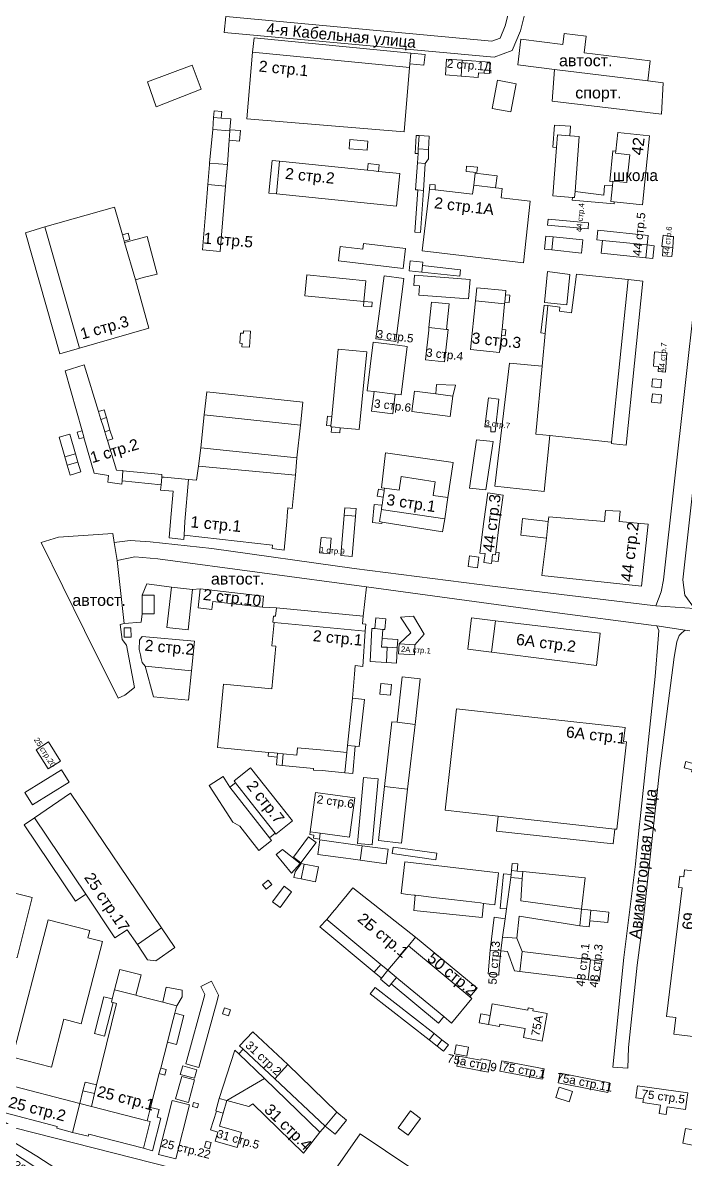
# Model space of a CAD drawing. Header units: metres. Extents: x 9999 to 15101, y 6965 to 11034.
# Drawn here: x 13562 to 13978, y 7600 to 8313 of the extents above; entities that cross this region are included whole.
import ezdxf
from ezdxf.enums import TextEntityAlignment as Align

# ---------------------------------------------------------------- set-up
doc = ezdxf.new("R2010")
doc.units = ezdxf.units.M
doc.header["$MEASUREMENT"] = 0
for name, color, linetype, lineweight in [('Слой 14', 7, 'Continuous', 0), ('Слой 25', 7, 'Continuous', 0), ('Слой 29', 7, 'Continuous', 0), ('Слой 3', 7, 'Continuous', 0), ('Слой 5', 7, 'Continuous', 0), ('Слой 53', 7, 'Continuous', 0), ('Слой 8', 7, 'Continuous', 0), ('Слой 9', 7, 'Continuous', 0)]:
    doc.layers.add(name, color=color, linetype=linetype, lineweight=lineweight)
doc.styles.add('Style-arial', font='arial.shx')
doc.styles.add('Style-p131', font='p131.shx')

msp = doc.modelspace()

# ---------------------------------------------------------------- linework, layer by layer
at = {"layer": 'Слой 14', "color": 8, "linetype": 'Continuous', "lineweight": 0, "flags": 128}
for points in [[(13954.39, 8276.5), (13895.9, 8283.63), (13872.88, 8286.53), (13874.85, 8302.58), (13901, 8299.37), (13901.84, 8306.26), (13915.67, 8304.55), (13914.39, 8294.12), (13955.93, 8289.01), (13954.39, 8276.5)], [(13573.92, 7986.88), (13584.64, 7990.24), (13618.88, 7992.48), (13619.73, 7986.89), (13621.44, 7975.68), (13625.92, 7936.16), (13623.36, 7935.52), (13624.64, 7926.08), (13627.36, 7922.4), (13632.48, 7896), (13626.4, 7891.04), (13622.24, 7889.12), (13600.96, 7931.68), (13573.92, 7986.88)], [(13713.42, 7953.25), (13673.6, 7957.76), (13668.81, 7957.38), (13655.52, 7958.88), (13640.04, 7960.86), (13637.13, 7953.8), (13637.27, 7942.02), (13636.58, 7936.9), (13625.92, 7936.16), (13621.44, 7975.68), (13632.64, 7977.92), (13647.04, 7976.64), (13778.01, 7958.96), (13775.86, 7940.7), (13721.43, 7945.94), (13712.64, 7946.38), (13713.42, 7953.25)]]:
    msp.add_lwpolyline(points, close=True, dxfattribs=at)
at = {"layer": 'Слой 25', "color": 8, "linetype": 'Continuous', "lineweight": 0, "flags": 128}
for points in [[(14009.85, 8381.28), (14008.73, 8370.5), (13934.36, 8392.82), (13907.67, 8398.76), (13897.47, 8396.87), (13896.17, 8394.06), (13892.76, 8380.97), (13874.47, 8307.85), (13869.33, 8295.51), (13858, 8291.27), (13688.68, 8306.84), (13689.6, 8316.8), (13856.64, 8301.44), (13861.76, 8303.36), (13864.96, 8311.04), (13882.88, 8382.72), (13886.72, 8397.44), (13890.56, 8405.76), (13907.84, 8408.96), (13936.64, 8402.56), (14009.85, 8381.28)], [(13947.35, 7791.75), (13949.3, 7810.15), (13949.65, 7813.5), (13953.75, 7852.95), (13954, 7855.1), (13959.05, 7902.9), (13960.9, 7926.3), (13961.35, 7931.7), (13960.1, 7934.53), (13977.75, 7931.83), (13975.7, 7930.25), (13974.1, 7928.45), (13972.7, 7924.65), (13970.9, 7914.85), (13967.1, 7885.95), (13961.65, 7843.5), (13952, 7753.3), (13947.8, 7721.7), (13942.4, 7670.1), (13941.8, 7657.07), (13932.55, 7657.7), (13939.4, 7726.5), (13946.65, 7785.1), (13947.35, 7791.75)]]:
    msp.add_lwpolyline(points, close=True, dxfattribs=at)
for points in [[(14009.6, 8262.4), (13976.32, 7963.52), (13977.6, 7953.92), (13983.72, 7945.45), (13959.41, 7947.18), (13962.88, 7955.84), (13964.23, 7963.4), (13997.47, 8261.68)], [(13980.8, 7931.36), (13977.75, 7931.83), (13960.1, 7934.53), (13956.46, 7935.09), (13896, 7943.04), (13778.01, 7958.96), (13647.04, 7976.64), (13632.64, 7977.92), (13621.44, 7975.68), (13619.73, 7986.89), (13629.76, 7988.16), (13642.15, 7987.29), (13680.96, 7983.04), (13770.24, 7970.56), (13858.56, 7959.36), (13957.6, 7947.3), (13959.41, 7947.18), (13983.72, 7945.45)], [(13085.76, 7873.44), (13229.92, 7801.6), (13232.83, 7800), (13239.96, 7796.09), (13295.08, 7765.85), (13303.07, 7761.47), (13307.2, 7759.2), (13426.08, 7693.12), (13517.66, 7642.44), (13521.47, 7640.23), (13521.47, 7640.23), (13557.03, 7619.58), (13668.22, 7591.4), (13665.8, 7582.71), (13663.68, 7574.4), (13583.04, 7594.08), (13571.2, 7601.92), (13553.6, 7612.48), (13518.56, 7632), (13423.84, 7686.88), (13290.72, 7757.92), (13228.8, 7792.64), (13168.8, 7824.16), (13074.72, 7869.76)]]:
    msp.add_lwpolyline(points, dxfattribs=at)
at = {"layer": 'Слой 3', "color": 8, "linetype": 'Continuous', "lineweight": 0, "flags": 128}
for points in [[(13804.94, 8284.97), (13706.52, 8294.55), (13707.39, 8303.44), (13805.8, 8293.86), (13805.16, 8287.29), (13804.94, 8284.97)], [(13804.94, 8284.97), (13801.61, 8244.56), (13702.9, 8252.68), (13706.52, 8294.55), (13804.94, 8284.97)], [(13805.16, 8287.29), (13805.8, 8293.86), (13814.64, 8293), (13814, 8286.43), (13805.16, 8287.29)], [(13640.64, 8275.84), (13668.48, 8286.4), (13674.24, 8271.36), (13646.08, 8260.16), (13640.64, 8275.84)], [(13837.24, 8279.52), (13827.42, 8280.25), (13828.16, 8290.21), (13837.98, 8289.48), (13837.24, 8279.52)], [(13837.24, 8279.52), (13837.98, 8289.48), (13855.35, 8288.19), (13855.05, 8281.09), (13848.28, 8281.59), (13848.07, 8278.71), (13837.24, 8279.52)], [(13856.69, 8259.26), (13860.06, 8276.93), (13871.74, 8274.7), (13868.38, 8257.03), (13856.69, 8259.26)], [(13686.86, 8253.15), (13681.97, 8253.5), (13682.27, 8257.71), (13687.16, 8257.36), (13686.86, 8253.15)], [(13692.23, 8245.25), (13681.44, 8246.02), (13681.97, 8253.5), (13686.86, 8253.15), (13692.76, 8252.73), (13692.27, 8245.84), (13692.23, 8245.25)], [(13692.23, 8245.25), (13691.79, 8239.23), (13690.69, 8224.01), (13679.5, 8224.94), (13681.44, 8246.02), (13692.23, 8245.25)], [(13691.79, 8239.23), (13692.23, 8245.25), (13692.27, 8245.84), (13698.94, 8245.36), (13698.34, 8238.76), (13691.79, 8239.23)], [(13897.74, 8242.61), (13897.16, 8234.74), (13894.81, 8234.92), (13895.84, 8248.73), (13905.9, 8247.98), (13905.46, 8242.04), (13897.74, 8242.61)], [(13932.44, 8213.08), (13932.5, 8213.66), (13941.33, 8212.74), (13943.14, 8230.14), (13934.19, 8231.07), (13934.34, 8232.38), (13935.68, 8244.14), (13955.54, 8241.95), (13951.03, 8198.67), (13933.35, 8200.52), (13931.16, 8200.75), (13932.19, 8210.64), (13932.44, 8213.08)], [(13767.52, 8239.68), (13778.76, 8238.69), (13778.25, 8232.94), (13767.01, 8233.94), (13767.52, 8239.68)], [(13810.39, 8233.93), (13810.25, 8230.85), (13808.55, 8230.93), (13809.07, 8242.32), (13810.93, 8242.17), (13810.39, 8233.93)], [(13816.79, 8233.51), (13810.39, 8233.93), (13810.93, 8242.17), (13817.33, 8241.75), (13816.79, 8233.51)], [(13897.16, 8234.74), (13897.74, 8242.61), (13905.46, 8242.04), (13911.31, 8241.61), (13908.75, 8207.01), (13908.48, 8203.3), (13907.23, 8203.4), (13894.91, 8204.31), (13897.16, 8234.74)], [(13810.39, 8233.93), (13816.79, 8233.51), (13816.79, 8227.66), (13814.74, 8224.72), (13809.98, 8225.05), (13810.25, 8230.85), (13810.39, 8233.93)], [(13943.14, 8230.14), (13941.33, 8212.74), (13932.5, 8213.66), (13932.44, 8213.08), (13930.5, 8213.29), (13932.52, 8232.58), (13934.34, 8232.38), (13934.19, 8231.07), (13943.14, 8230.14)], [(13690.69, 8224.01), (13689.56, 8210.46), (13678.37, 8211.39), (13679.43, 8224.06), (13679.5, 8224.94), (13690.69, 8224.01)], [(13721.38, 8205.58), (13716.68, 8206.06), (13718.77, 8226.5), (13723.46, 8226.02), (13721.38, 8205.58)], [(13721.38, 8205.58), (13723.46, 8226.02), (13778.57, 8220.39), (13782.62, 8219.98), (13785.39, 8219.7), (13798.77, 8218.33), (13796.68, 8197.9), (13721.38, 8205.58)], [(13778.57, 8220.39), (13779, 8224.61), (13785.82, 8223.92), (13785.39, 8219.7), (13782.62, 8219.98), (13778.57, 8220.39)], [(13814.74, 8224.72), (13813.72, 8207.78), (13810.14, 8208.04), (13808.78, 8208.13), (13809.98, 8225.05), (13814.74, 8224.72)], [(13840.77, 8222.96), (13847.51, 8222.43), (13847.25, 8219.11), (13840.52, 8219.63), (13840.77, 8222.96)], [(13858.93, 8209.47), (13845.19, 8211.1), (13846.08, 8218.61), (13859.82, 8216.99), (13858.93, 8209.47)], [(13689.56, 8210.46), (13686.16, 8169.52), (13674.97, 8170.45), (13677.27, 8198.06), (13678.37, 8211.39), (13689.56, 8210.46)], [(13813.72, 8207.78), (13811.85, 8181.4), (13808.26, 8181.65), (13810.14, 8208.04), (13813.72, 8207.78)], [(13844.52, 8205.44), (13845.19, 8211.1), (13858.93, 8209.47), (13863.07, 8208.98), (13862.38, 8203.09), (13880.58, 8200.93), (13876.34, 8162.34), (13812.86, 8169.85), (13817.45, 8208.65), (13820.93, 8208.23), (13844.52, 8205.44)], [(13817.45, 8208.65), (13817.57, 8211.46), (13821.11, 8211.21), (13820.93, 8208.23), (13817.45, 8208.65)], [(13932.19, 8210.64), (13931.16, 8200.75), (13933.35, 8200.52), (13933.28, 8199.36), (13907.04, 8201.6), (13907.23, 8203.4), (13908.48, 8203.3), (13908.75, 8207.01), (13926.72, 8204.8), (13927.2, 8210.88), (13932.19, 8210.64)], [(13576.22, 8184.98), (13619.85, 8197.36), (13624.81, 8179.9), (13625.48, 8177.52), (13625.91, 8176.01), (13626.16, 8175.14), (13632.96, 8151.71), (13641.46, 8121.27), (13597.83, 8108.88), (13576.22, 8184.98)], [(13891.83, 8189.67), (13917.3, 8187.34), (13916.97, 8183.68), (13891.5, 8186), (13891.83, 8189.67)], [(13597.83, 8108.88), (13585.5, 8105.18), (13563.99, 8181.19), (13576.22, 8184.98), (13597.83, 8108.88)], [(13625.91, 8176.01), (13625.48, 8177.52), (13624.81, 8179.9), (13628.42, 8180.92), (13629.52, 8177.03), (13625.91, 8176.01)], [(13632.96, 8151.71), (13626.16, 8175.14), (13640.24, 8178.88), (13646.56, 8155.2), (13637.76, 8153.12), (13632.96, 8151.71)], [(13894.23, 8170.41), (13889.52, 8170.9), (13890.39, 8179.16), (13895.09, 8178.66), (13894.23, 8170.41)], [(13925.92, 8176.43), (13922.46, 8176.78), (13923.08, 8182.76), (13954.64, 8179.51), (13954.02, 8173.54), (13925.92, 8176.43)], [(13964.03, 8172.57), (13963.28, 8172.64), (13964.03, 8179.67), (13970.62, 8178.96), (13970.01, 8172.05), (13964.03, 8172.57)], [(13761.44, 8172.64), (13775.63, 8170.91), (13776.06, 8174.46), (13802.41, 8171.24), (13800.88, 8158.7), (13760.34, 8163.66), (13761.44, 8172.64)], [(13894.23, 8170.41), (13895.09, 8178.66), (13913.73, 8176.72), (13912.87, 8168.47), (13894.23, 8170.41)], [(13954.02, 8173.54), (13953.2, 8165.54), (13925.09, 8168.43), (13925.92, 8176.43), (13954.02, 8173.54)], [(13953.2, 8165.54), (13954.02, 8173.54), (13958.44, 8173.09), (13957.62, 8165.08), (13953.2, 8165.54)], [(13970.01, 8172.05), (13969.51, 8166.3), (13963.53, 8166.83), (13964.03, 8172.57), (13970.01, 8172.05)], [(13812.56, 8156.55), (13804.68, 8157.34), (13805.34, 8163.61), (13813.18, 8162.79), (13813.01, 8160.59), (13812.56, 8156.55)], [(13813.01, 8160.59), (13837, 8158.04), (13836.58, 8153.98), (13812.56, 8156.55), (13813.01, 8160.59)], [(13739.15, 8141.58), (13740.42, 8154.71), (13777.43, 8151.11), (13776.16, 8137.98), (13739.15, 8141.58)], [(13788.96, 8154.21), (13801.4, 8152.6), (13796.26, 8113.06), (13783.82, 8114.68), (13788.96, 8154.21)], [(13842.89, 8151.97), (13842, 8139.84), (13810.74, 8142.14), (13811.16, 8147.93), (13807.64, 8148.19), (13808.11, 8154.53), (13842.89, 8151.97)], [(13931.67, 8049.89), (13929.42, 8050.12), (13893.05, 8053.93), (13884.11, 8054.87), (13888.12, 8097.59), (13890.05, 8118.1), (13891.72, 8135.51), (13899.21, 8134.52), (13899.01, 8132.05), (13906.5, 8131.01), (13907.77, 8140.67), (13909.68, 8155.19), (13942.19, 8151.84), (13931.67, 8049.89)], [(13903.63, 8136.04), (13889.51, 8137.49), (13891.44, 8156.93), (13905.44, 8155), (13903.63, 8136.04)], [(13931.67, 8049.89), (13942.19, 8151.84), (13951.35, 8150.89), (13940.74, 8048.01), (13932.83, 8048.82), (13931.58, 8048.95), (13931.67, 8049.89)], [(13846.23, 8138.48), (13847.07, 8146.75), (13865.44, 8145.01), (13865.15, 8142.24), (13864.7, 8137.75), (13864.58, 8136.61), (13846.23, 8138.48)], [(13781.51, 8137.61), (13781.32, 8134.81), (13775.96, 8135.19), (13776.16, 8137.98), (13781.51, 8137.61)], [(13828.15, 8120.54), (13817.12, 8121.76), (13818.72, 8137.76), (13829.87, 8136.56), (13828.15, 8120.54)], [(13864.58, 8136.61), (13862.95, 8120.53), (13862.82, 8119.25), (13862.57, 8116.78), (13861.47, 8106.03), (13843.12, 8107.9), (13846.23, 8138.48), (13864.58, 8136.61)], [(13864.7, 8137.75), (13865.15, 8142.24), (13867.84, 8141.96), (13867.39, 8137.48), (13864.7, 8137.75)], [(13890.05, 8118.1), (13887.28, 8118.45), (13889.4, 8135.85), (13891.72, 8135.51), (13890.05, 8118.1)], [(13817.12, 8121.76), (13828.15, 8120.54), (13829.17, 8120.43), (13826.93, 8100.14), (13814.88, 8101.47), (13816.94, 8120.09), (13817.12, 8121.76)], [(13704.59, 8109.33), (13699.82, 8109.69), (13699.98, 8111.77), (13698.49, 8111.88), (13698.97, 8118.2), (13700.71, 8118.2), (13700.82, 8119.64), (13705.2, 8119.42), (13704.59, 8109.33)], [(13862.82, 8119.25), (13862.95, 8120.53), (13865.29, 8120.3), (13864.91, 8116.54), (13862.57, 8116.78), (13862.82, 8119.25)], [(13758.21, 8059.19), (13756.16, 8059.38), (13755.6, 8059.44), (13755.66, 8060.06), (13756.2, 8065.81), (13760.23, 8108.26), (13778.05, 8106.57), (13773.42, 8057.75), (13761.45, 8058.88), (13758.21, 8059.19)], [(13795.96, 8079.88), (13782.68, 8081.54), (13778.38, 8082.08), (13782.18, 8112.54), (13797.39, 8110.64), (13803.43, 8109.89), (13799.62, 8079.42), (13795.96, 8079.88)], [(13966.45, 8105.84), (13965.48, 8093.76), (13960.91, 8094.13), (13961.16, 8097.3), (13957.97, 8097.55), (13958.69, 8106.46), (13966.45, 8105.84)], [(13599.53, 8056.89), (13588.84, 8094.66), (13600.79, 8098.28), (13609.8, 8069.08), (13610.09, 8068.17), (13611.33, 8064.13), (13612.88, 8059.13), (13613.73, 8056.36), (13615.06, 8052.05), (13615.44, 8050.83), (13621.17, 8032.28), (13625.14, 8031.98), (13625.12, 8031.75), (13624.6, 8025.48), (13624.43, 8023.42), (13615.77, 8024.75), (13616.08, 8028.92), (13607.01, 8030.45), (13600.7, 8052.76), (13600.61, 8053.09), (13599.53, 8056.89)], [(13884.11, 8054.87), (13893.05, 8053.93), (13889.38, 8018.91), (13858.43, 8022.16), (13867.61, 8099.47), (13888.12, 8097.59), (13884.11, 8054.87)], [(13832.07, 8078.69), (13821.36, 8080.07), (13821.8, 8086.04), (13833.73, 8085.59), (13832.07, 8078.69)], [(13956.88, 8084.46), (13957.3, 8089.64), (13962.98, 8089.18), (13962.56, 8084), (13956.88, 8084.46)], [(13676.16, 8066.87), (13677.69, 8081.32), (13738.03, 8074.95), (13736.51, 8060.5), (13676.16, 8066.87)], [(13794.44, 8067.7), (13781.16, 8069.36), (13782.68, 8081.54), (13795.96, 8079.88), (13794.44, 8067.7)], [(13808, 8081.76), (13821.36, 8080.07), (13832.07, 8078.69), (13830.45, 8066.03), (13806.38, 8069.1), (13808, 8081.76)], [(13957.29, 8080.16), (13963.1, 8079.57), (13962.57, 8074.33), (13956.76, 8074.93), (13957.29, 8080.16)], [(13858.59, 8056.27), (13855.94, 8056.27), (13855.94, 8059.54), (13852.2, 8059.54), (13854.49, 8077.62), (13861.04, 8076.84), (13858.59, 8056.27)], [(13611.33, 8064.13), (13610.09, 8068.17), (13609.8, 8069.08), (13613.35, 8070.18), (13614.87, 8065.23), (13611.33, 8064.13)], [(13612.88, 8059.13), (13611.33, 8064.13), (13614.87, 8065.23), (13617.01, 8057.38), (13613.73, 8056.36), (13612.88, 8059.13)], [(13673.99, 8046.28), (13676.16, 8066.87), (13736.51, 8060.5), (13734.33, 8039.91), (13673.99, 8046.28)], [(13755.66, 8060.06), (13752.92, 8060.32), (13753.46, 8066.07), (13756.2, 8065.81), (13755.66, 8060.06)], [(13761.45, 8058.88), (13761.15, 8055.7), (13755.85, 8056.2), (13756.16, 8059.38), (13758.21, 8059.19), (13761.45, 8058.88)], [(13588.65, 8040.55), (13585.05, 8052.97), (13591.74, 8054.91), (13595.35, 8042.49), (13588.65, 8040.55)], [(13600.61, 8053.09), (13600.7, 8052.76), (13597.58, 8051.88), (13596.42, 8056.01), (13599.53, 8056.89), (13600.61, 8053.09)], [(13615.44, 8050.83), (13615.06, 8052.05), (13613.73, 8056.36), (13617.01, 8057.38), (13618.72, 8051.84), (13615.44, 8050.83)], [(13846.86, 8051.31), (13857.33, 8050.18), (13852.8, 8019.89), (13842.61, 8021.02), (13846.86, 8051.31)], [(13734.33, 8039.91), (13733.49, 8029.11), (13672.45, 8034.8), (13673.99, 8046.28), (13734.33, 8039.91)], [(13588.65, 8040.55), (13595.35, 8042.49), (13596.84, 8037.35), (13590.14, 8035.41), (13588.65, 8040.55)], [(13590.14, 8035.41), (13596.84, 8037.35), (13598.63, 8031.15), (13591.94, 8029.21), (13590.14, 8035.41)], [(13819.77, 8016.46), (13821.04, 8025.03), (13799.72, 8028.2), (13798.44, 8019.62), (13789.24, 8020.99), (13787.41, 8021.26), (13789.96, 8043.07), (13832.31, 8036.99), (13829.06, 8015.08), (13819.77, 8016.46)], [(13649.45, 8027.94), (13649.04, 8023.14), (13624.6, 8025.48), (13625.12, 8031.75), (13649.6, 8029.6), (13649.45, 8027.94)], [(13728.25, 8003.32), (13728.04, 8000), (13726.35, 7982.08), (13718.69, 7983.05), (13718.96, 7985.16), (13663.54, 7991.43), (13663.91, 8000), (13666.21, 8026.48), (13671.29, 8026), (13672.45, 8034.8), (13733.49, 8029.11), (13731.29, 8008.27), (13728.58, 8008.53), (13728.25, 8003.32)], [(13654.18, 7989.76), (13654.89, 8000), (13656.55, 8019.11), (13648.75, 8019.79), (13649.04, 8023.14), (13649.45, 8027.94), (13650.96, 8027.81), (13666.21, 8026.48), (13663.91, 8000), (13663.54, 7991.43), (13663.25, 7988.84), (13654.18, 7989.76)], [(13827.07, 8001.68), (13788.58, 8007.39), (13787.25, 8007.58), (13787.65, 8010.22), (13787.66, 8010.3), (13788.41, 8015.38), (13788.94, 8018.95), (13789.07, 8019.79), (13789.24, 8020.99), (13798.44, 8019.62), (13799.72, 8028.2), (13821.04, 8025.03), (13819.77, 8016.46), (13829.06, 8015.08), (13827.07, 8001.68)], [(13788.41, 8015.38), (13784.72, 8015.93), (13785.37, 8020.34), (13789.07, 8019.79), (13788.94, 8018.95), (13788.41, 8015.38)], [(13863.67, 8016.64), (13861.27, 8000), (13859.02, 7980.88), (13858.82, 7979.13), (13857.04, 7979.35), (13856.55, 7975.41), (13856.33, 7973.66), (13851.58, 7974.26), (13852.29, 7979.87), (13849.04, 7980.28), (13851.44, 8000), (13854.04, 8018.03), (13863.67, 8016.64)], [(13763.85, 8003.97), (13764.24, 8008.72), (13771.43, 8008.13), (13771.04, 8003.43), (13763.85, 8003.97)], [(13787.75, 7999.73), (13787.64, 7998.74), (13781.6, 7999.4), (13782.84, 8010.74), (13787.65, 8010.22), (13787.25, 8007.58), (13786.08, 8000), (13787.75, 7999.73)], [(13763.85, 8003.97), (13771.04, 8003.43), (13768.97, 7978.17), (13761.78, 7978.76), (13763.85, 8003.97)], [(13825.63, 7993.65), (13787.75, 7999.73), (13786.08, 8000), (13787.25, 8007.58), (13788.58, 8007.39), (13827.07, 8001.68), (13825.63, 7993.65)], [(13892.22, 8002.9), (13927.17, 8000), (13927.94, 8007.01), (13937.17, 8006.59), (13936.35, 8000), (13954.69, 7998.33), (13950.5, 7959.47), (13888.03, 7966.14), (13890.79, 7989.58), (13891.97, 8000), (13892.22, 8002.9)], [(13749.43, 7990.09), (13755.79, 7989.49), (13754.87, 7979.83), (13748.51, 7980.44), (13749.43, 7990.09)], [(13859.02, 7980.88), (13861.25, 7980.6), (13860.53, 7974.91), (13856.55, 7975.41), (13857.04, 7979.35), (13858.82, 7979.13), (13859.02, 7980.88)], [(13848.39, 7977.76), (13847.63, 7971.08), (13841.72, 7971.75), (13842.48, 7978.43), (13848.39, 7977.76)], [(13655.52, 7958.88), (13668.81, 7957.38), (13665.97, 7932.1), (13652.68, 7933.6), (13655.52, 7958.88)], [(13673.6, 7957.76), (13713.42, 7953.25), (13712.64, 7946.38), (13681.52, 7949.91), (13680.95, 7944.89), (13672.25, 7945.88), (13673.6, 7957.76)], [(13637.13, 7953.8), (13644.68, 7953.89), (13644.82, 7942.11), (13637.27, 7942.02), (13637.13, 7953.8)], [(13777.01, 7931.3), (13720.05, 7936.78), (13719.17, 7936.87), (13719.54, 7940.72), (13720.91, 7940.59), (13721.43, 7945.94), (13775.86, 7940.7), (13775.4, 7935.9), (13777.43, 7935.71), (13777.01, 7931.3)], [(13734.71, 7858.15), (13734.26, 7853.45), (13725.72, 7854.27), (13722.15, 7854.61), (13720.03, 7854.82), (13716.41, 7855.17), (13684.37, 7858.25), (13688.2, 7898.01), (13718.5, 7895.09), (13721.07, 7921.78), (13718.63, 7922.01), (13720.05, 7936.78), (13777.01, 7931.3), (13775.68, 7909.12), (13770.88, 7909.8), (13770.35, 7904.24), (13769.2, 7889.21), (13766.05, 7859.57), (13765.62, 7855.17), (13751.36, 7856.55), (13734.71, 7858.15)], [(13783.8, 7939.6), (13790.07, 7939.03), (13789.46, 7932.26), (13788.11, 7932.37), (13783.18, 7932.83), (13783.8, 7939.6)], [(13858.82, 7937.7), (13856.42, 7918.04), (13841.44, 7919.87), (13843.84, 7939.53), (13858.82, 7937.7)], [(13856.42, 7918.04), (13858.82, 7937.7), (13924.48, 7930.08), (13922.24, 7909.76), (13856.42, 7918.04)], [(13630.14, 7933.43), (13630.2, 7927.56), (13625.9, 7927.51), (13625.84, 7933.39), (13630.14, 7933.43)], [(13635.36, 7919.84), (13635.52, 7925.6), (13637.12, 7928), (13670.1, 7925.04), (13668.24, 7906.36), (13639.07, 7909.28), (13637.28, 7911.52), (13636.64, 7914.08), (13636.16, 7916.32), (13635.36, 7919.84)], [(13797.63, 7926.05), (13797.24, 7920.75), (13790.92, 7921.11), (13787.45, 7921.3), (13787.75, 7926.61), (13797.63, 7926.05)], [(13798.34, 7923.36), (13808.35, 7922.77), (13807.98, 7916.38), (13797.96, 7916.97), (13798.34, 7923.36)], [(13797.24, 7920.75), (13796.7, 7911.21), (13790.38, 7911.57), (13790.92, 7921.11), (13797.24, 7920.75)], [(13639.07, 7909.28), (13668.24, 7906.36), (13666.33, 7888), (13644.3, 7890), (13639.07, 7909.28)], [(13797.11, 7874.06), (13800.37, 7902.59), (13811.64, 7901.3), (13808.38, 7872.77), (13797.11, 7874.06)], [(13786.87, 7898.36), (13793.62, 7897.79), (13792.99, 7891.15), (13786.31, 7891.71), (13786.87, 7898.36)], [(13860.56, 7815.17), (13827.33, 7818.84), (13834.37, 7882.45), (13940.13, 7870.71), (13939.17, 7862.09), (13941.08, 7861.88), (13935, 7806.93), (13933.67, 7807.08), (13860.56, 7815.17)], [(13797.11, 7874.06), (13808.38, 7872.77), (13803.74, 7832.17), (13789.26, 7833.82), (13793.9, 7874.43), (13797.11, 7874.06)], [(13578.4, 7861.76), (13586.05, 7849.72), (13578.29, 7844.79), (13570.64, 7856.83), (13578.4, 7861.76)], [(13751.36, 7856.55), (13765.62, 7855.17), (13764.4, 7842.41), (13750.13, 7843.79), (13744.64, 7844), (13744.71, 7845.15), (13725.03, 7847.05), (13725.72, 7854.27), (13734.26, 7853.45), (13734.71, 7858.15), (13751.36, 7856.55)], [(13765.62, 7855.17), (13766.05, 7859.57), (13770.91, 7859.11), (13769.26, 7841.95), (13764.4, 7842.41), (13765.62, 7855.17)], [(13716.41, 7855.17), (13720.03, 7854.82), (13722.15, 7854.61), (13721.92, 7852.25), (13716.18, 7852.8), (13716.41, 7855.17)], [(13725.72, 7854.27), (13725.03, 7847.05), (13721.45, 7847.39), (13721.92, 7852.25), (13722.15, 7854.61), (13725.72, 7854.27)], [(13591.38, 7836.52), (13568.34, 7822.28), (13563.52, 7830.08), (13586.56, 7844.32), (13591.38, 7836.52)], [(13705.62, 7823.6), (13695.83, 7836.1), (13694.84, 7837.37), (13705.27, 7845.54), (13731.42, 7812.15), (13720.99, 7803.98), (13720.58, 7804.49), (13705.62, 7823.6)], [(13978.2, 7849.38), (14014.37, 7839.51), (14013.73, 7837.17), (14012.78, 7833.7), (13981.81, 7842.91), (13982.16, 7844.2), (13977.16, 7845.57), (13978.2, 7849.38)], [(13692.24, 7833.29), (13716.99, 7801.68), (13718.36, 7799.93), (13710.4, 7793.69), (13698.55, 7808.82), (13694.01, 7811.35), (13679.22, 7834.38), (13687.98, 7840.01), (13692.24, 7833.29)], [(13785.33, 7838.59), (13781.57, 7797.14), (13772.21, 7797.99), (13775.96, 7839.44), (13785.33, 7838.59)], [(13592.32, 7829.6), (13649.32, 7745.19), (13634.18, 7734.68), (13627.75, 7743.94), (13620.16, 7738.88), (13601.79, 7766.29), (13569.76, 7814.08), (13592.32, 7829.6)], [(13695.83, 7836.1), (13705.62, 7823.6), (13720.58, 7804.49), (13716.99, 7801.68), (13692.24, 7833.29), (13695.83, 7836.1)], [(13742.61, 7805.28), (13745.97, 7829.97), (13770.65, 7826.61), (13767.29, 7801.93), (13748.87, 7804.43), (13742.61, 7805.28)], [(13789.26, 7833.82), (13803.74, 7832.17), (13799.86, 7798.23), (13785.38, 7799.88), (13789.26, 7833.82)], [(13860.56, 7815.17), (13933.67, 7807.08), (13932.64, 7797.77), (13859.53, 7805.85), (13860.56, 7815.17)], [(13569.76, 7814.08), (13601.79, 7766.29), (13595.31, 7761.94), (13563.28, 7809.74), (13569.76, 7814.08)], [(13746.26, 7798.56), (13736.74, 7785.96), (13732.04, 7789.51), (13741.56, 7802.12), (13746.26, 7798.56)], [(13742.61, 7805.28), (13748.87, 7804.43), (13748.38, 7800.85), (13744.62, 7801.36), (13744.89, 7803.34), (13742.39, 7803.68), (13742.61, 7805.28)], [(13721.25, 7791.17), (13725.15, 7794.33), (13736.29, 7785.53), (13730.83, 7779.37), (13721.25, 7791.17)], [(13773.9, 7787.58), (13768.13, 7788.37), (13764.98, 7788.8), (13747.32, 7791.21), (13748.56, 7800.28), (13775.14, 7796.65), (13773.9, 7787.58)], [(13773.9, 7787.58), (13775.14, 7796.65), (13791.43, 7794.42), (13790.19, 7785.35), (13773.9, 7787.58)], [(13821.48, 7787.83), (13794.05, 7791.69), (13794.62, 7795.74), (13822.05, 7791.88), (13821.48, 7787.83)], [(13732.41, 7776.66), (13733.14, 7780.26), (13737.02, 7785.49), (13738.88, 7785.12), (13737.05, 7775.79), (13732.41, 7776.66)], [(13738.88, 7785.12), (13747.81, 7783.37), (13745.98, 7774.04), (13737.05, 7775.79), (13738.88, 7785.12)], [(13858.5, 7759.65), (13851.37, 7760.49), (13849.47, 7760.71), (13845.9, 7761.13), (13831.28, 7762.85), (13820.03, 7764.17), (13812.19, 7765.1), (13808.55, 7765.52), (13807.88, 7765.6), (13803.83, 7766.08), (13799.66, 7766.57), (13802, 7786.5), (13860.84, 7779.59), (13858.5, 7759.65)], [(13868.54, 7776.7), (13868.73, 7778.63), (13868.96, 7781.05), (13872.35, 7780.73), (13875.98, 7780.39), (13875.57, 7776.04), (13868.54, 7776.7)], [(13872.35, 7780.73), (13868.96, 7781.05), (13869.38, 7785.53), (13872.78, 7785.21), (13872.35, 7780.73)], [(13875.98, 7780.39), (13915.1, 7776.45), (13912.73, 7756.77), (13874.72, 7762.08), (13875.57, 7776.04), (13875.98, 7780.39)], [(13976.05, 7770.21), (13973.76, 7770.41), (13974.4, 7777.44), (13976.91, 7777.21), (13977.44, 7781.6), (13996.84, 7779.22), (13993.94, 7755.52), (13991.74, 7737.47), (13985.59, 7687.2), (14002.58, 7685.13), (14001.34, 7674.65), (13970.7, 7678.4), (13971.98, 7688.84), (13966.21, 7689.55), (13976.05, 7770.21)], [(13712.71, 7772.13), (13716.25, 7775.11), (13718.57, 7772.36), (13715.03, 7769.38), (13712.71, 7772.13)], [(13868.54, 7776.7), (13865.75, 7756.95), (13861.76, 7757.33), (13863.84, 7779.1), (13868.73, 7778.63), (13868.54, 7776.7)], [(13911.67, 7746.42), (13873.76, 7752.48), (13872.17, 7738.56), (13863.25, 7739.21), (13864.9, 7750.87), (13865.75, 7756.95), (13868.54, 7776.7), (13875.57, 7776.04), (13874.72, 7762.08), (13912.73, 7756.77), (13911.67, 7746.42)], [(13527.51, 7734.78), (13509.24, 7739.64), (13515.83, 7764.33), (13540.76, 7757.94), (13543.93, 7770.3), (13568.16, 7764.08), (13558.78, 7726.46), (13536.82, 7732.3), (13535.4, 7726.98), (13526.1, 7729.46), (13526.34, 7730.39), (13527.51, 7734.78)], [(13730.93, 7767.74), (13723.73, 7757.98), (13719.04, 7761.44), (13726.24, 7771.2), (13730.93, 7767.74)], [(13759.24, 7757.88), (13759.95, 7758.74), (13765.78, 7765.76), (13769.43, 7770.12), (13808.64, 7739.29), (13804.25, 7733.83), (13791.35, 7718.48), (13786.85, 7722.22), (13752.98, 7750.34), (13756.62, 7754.72), (13759.24, 7757.88)], [(13808.55, 7765.52), (13812.19, 7765.1), (13820.03, 7764.17), (13831.28, 7762.85), (13845.9, 7761.13), (13849.47, 7760.71), (13851.37, 7760.49), (13850.44, 7751.57), (13807.56, 7756.06), (13808.55, 7765.52)], [(13855.46, 7731.15), (13857.95, 7751.71), (13864.9, 7750.87), (13863.25, 7739.21), (13862.22, 7730.74), (13855.46, 7731.15)], [(13912.73, 7756.77), (13918.64, 7756.19), (13918.12, 7749.53), (13917.68, 7745.81), (13911.67, 7746.42), (13912.73, 7756.77)], [(13918.64, 7756.19), (13930.05, 7755.01), (13929.38, 7748.45), (13918.12, 7749.53), (13918.64, 7756.19)], [(13578.15, 7750.24), (13604.39, 7743.47), (13603.18, 7738.8), (13612.27, 7736.45), (13598.98, 7684.95), (13588.03, 7687.78), (13580.28, 7657.75), (13555.9, 7664.04), (13578.15, 7750.24)], [(13752.98, 7750.34), (13786.85, 7722.22), (13782.81, 7717.35), (13748.64, 7745.76), (13752.98, 7750.34)], [(13842.71, 7701.91), (13804.25, 7733.83), (13808.64, 7739.29), (13847.36, 7707.2), (13842.71, 7701.91)], [(13872.17, 7738.56), (13875.6, 7730.34), (13874.06, 7717.69), (13870.79, 7718.08), (13866.36, 7730.34), (13862.22, 7730.74), (13863.25, 7739.21), (13872.17, 7738.56)], [(13791.35, 7718.48), (13804.25, 7733.83), (13842.71, 7701.91), (13844.03, 7700.81), (13831.22, 7685.38), (13826.39, 7689.4), (13798.22, 7712.78), (13796.74, 7714), (13791.35, 7718.48)], [(13860.96, 7715.52), (13854.24, 7716.16), (13855.46, 7731.15), (13862.22, 7730.74), (13861.26, 7719.91), (13860.96, 7715.52)], [(13918.55, 7725.09), (13917, 7712.44), (13874.06, 7717.69), (13875.6, 7730.34), (13918.55, 7725.09)], [(13918.55, 7725.09), (13925.54, 7724.24), (13924, 7711.59), (13917, 7712.44), (13918.55, 7725.09)], [(13636.49, 7715.58), (13633.22, 7702.85), (13619.88, 7706.27), (13623.15, 7719.01), (13636.49, 7715.58)], [(13791.35, 7718.48), (13787.31, 7713.62), (13782.81, 7717.35), (13786.85, 7722.22), (13791.35, 7718.48)], [(13787.31, 7713.62), (13791.35, 7718.48), (13796.74, 7714), (13793.43, 7710.01), (13792.1, 7708.41), (13786.71, 7712.9), (13787.31, 7713.62)], [(13684.41, 7700.18), (13672.65, 7657.55), (13664.53, 7659.79), (13676.53, 7703.3), (13674.04, 7708.4), (13680.74, 7711.69), (13685.1, 7702.81), (13684.41, 7700.18)], [(13796.74, 7714), (13798.22, 7712.78), (13826.39, 7689.4), (13823.07, 7685.41), (13793.43, 7710.01), (13796.74, 7714)], [(13633.22, 7702.85), (13634.57, 7702.5), (13640.97, 7700.86), (13642.7, 7700.41), (13647.56, 7699.16), (13650.14, 7698.5), (13653.34, 7697.68), (13658.9, 7696.25), (13658.57, 7694.97), (13657.69, 7691.52), (13655.67, 7683.64), (13653.03, 7673.35), (13648.86, 7657.1), (13648.69, 7656.47), (13647.97, 7653.67), (13642.53, 7632.45), (13640.39, 7624.12), (13605.34, 7633.12), (13607.28, 7641.09), (13608.62, 7646.57), (13621.08, 7697.68), (13618.98, 7698.21), (13617.88, 7698.49), (13618.41, 7700.56), (13619.88, 7706.27), (13633.22, 7702.85)], [(13658.9, 7696.25), (13650.14, 7698.5), (13652.29, 7707.9), (13662.22, 7705.96), (13662.31, 7701.92), (13658.9, 7696.25)], [(13817.26, 7674.81), (13780.21, 7703.8), (13783.31, 7707.76), (13820.36, 7678.77), (13817.26, 7674.81)], [(13688.92, 7694.93), (13692.65, 7693.64), (13691.35, 7689.87), (13687.62, 7691.15), (13688.92, 7694.93)], [(13879.11, 7693.37), (13879.38, 7694.87), (13882.47, 7694.32), (13882.24, 7693.03), (13891.32, 7691.42), (13888.24, 7674.12), (13876.36, 7676.23), (13877.38, 7681.98), (13861.66, 7684.77), (13861.41, 7683.31), (13854.54, 7684.53), (13855.54, 7690.18), (13856.81, 7697.35), (13879.11, 7693.37)], [(13655.67, 7683.64), (13657.69, 7691.52), (13663.39, 7690.06), (13658.73, 7671.89), (13653.03, 7673.35), (13655.67, 7683.64)], [(13855.54, 7690.18), (13854.54, 7684.53), (13848.61, 7685.58), (13849.61, 7691.23), (13855.54, 7690.18)], [(13728.6, 7659.36), (13720.4, 7650.47), (13700.54, 7669.02), (13698.3, 7671.06), (13706.65, 7679.88), (13728.6, 7659.36)], [(13820.36, 7678.77), (13825.29, 7674.91), (13822.2, 7670.95), (13817.26, 7674.81), (13820.36, 7678.77)], [(13825.29, 7674.91), (13829.41, 7671.69), (13826.32, 7667.73), (13822.2, 7670.95), (13825.29, 7674.91)], [(13697.81, 7666.11), (13713.88, 7650.56), (13690.29, 7636.81), (13685.55, 7638.14), (13695.42, 7668.43), (13697.81, 7666.11)], [(13752.04, 7620.78), (13748.69, 7616.84), (13713.88, 7650.56), (13697.81, 7666.11), (13700.54, 7669.02), (13720.4, 7650.47), (13752.04, 7620.78)], [(13833.12, 7666.06), (13834.21, 7671.7), (13841.98, 7670.19), (13840.88, 7664.55), (13833.12, 7666.06)], [(13662.71, 7658.5), (13671.51, 7656.1), (13670.11, 7650.7), (13661.11, 7653.1), (13662.71, 7658.5)], [(13752.04, 7620.78), (13720.4, 7650.47), (13728.6, 7659.36), (13759.29, 7629.55), (13752.04, 7620.78)], [(13835.87, 7664.66), (13849.75, 7662.05), (13849.93, 7662.98), (13855.66, 7661.86), (13854.25, 7654.56), (13834.59, 7658.39), (13835.87, 7664.66)], [(13889.46, 7656.58), (13888.24, 7650.11), (13861.63, 7655.12), (13862.84, 7661.59), (13889.46, 7656.58)], [(13647.97, 7653.67), (13648.69, 7656.47), (13648.86, 7657.1), (13652.31, 7656.22), (13651.43, 7652.78), (13647.97, 7653.67)], [(13670.06, 7649.68), (13666.25, 7635.59), (13658.21, 7637.76), (13662.02, 7651.86), (13670.06, 7649.68)], [(13898.24, 7647.84), (13899.43, 7653.94), (13930.44, 7647.9), (13929.25, 7641.8), (13898.24, 7647.84)], [(13598.02, 7635), (13593.55, 7616.77), (13583.64, 7619.35), (13583.95, 7620.58), (13547.11, 7630.03), (13547.92, 7633.09), (13551.45, 7646.94), (13598.02, 7635)], [(13600.03, 7642.86), (13601.37, 7648.34), (13604.08, 7647.68), (13608.62, 7646.57), (13607.28, 7641.09), (13600.03, 7642.86)], [(13748.69, 7616.84), (13738.4, 7603.68), (13706.71, 7634.71), (13704.04, 7632.93), (13690.29, 7636.81), (13713.88, 7650.56), (13748.69, 7616.84)], [(13898.72, 7645.12), (13907.19, 7642.37), (13905.12, 7636), (13896.65, 7638.75), (13898.72, 7645.12)], [(13947.84, 7645.92), (13979.52, 7641.62), (13979.15, 7638.91), (13978.09, 7631.14), (13966.47, 7632.72), (13965.85, 7628.11), (13961.61, 7628.68), (13962.33, 7633.94), (13951.28, 7635.44), (13951.61, 7637.87), (13946.83, 7638.52), (13947.84, 7645.92)], [(13600.03, 7642.86), (13607.28, 7641.09), (13605.34, 7633.12), (13598.02, 7635), (13600.03, 7642.86)], [(13647.48, 7602.89), (13655.96, 7636.81), (13666.88, 7634.08), (13658.4, 7600.16), (13647.48, 7602.89)], [(13690.29, 7636.81), (13688.04, 7628.78), (13683.82, 7630.08), (13683.32, 7630.26), (13685.55, 7638.14), (13690.29, 7636.81)], [(13642.27, 7623.64), (13637.96, 7606.79), (13603.66, 7615.57), (13603.33, 7614.31), (13593.55, 7616.77), (13598.02, 7635), (13605.34, 7633.12), (13640.39, 7624.12), (13642.27, 7623.64)], [(13637.96, 7606.79), (13642.27, 7623.64), (13640.39, 7624.12), (13642.53, 7632.45), (13647.91, 7631.07), (13646.67, 7626.25), (13649, 7625.65), (13643.79, 7605.3), (13637.96, 7606.79)], [(13669.44, 7635.56), (13672.49, 7634.77), (13671.82, 7632.18), (13668.77, 7632.97), (13669.44, 7635.56)], [(13699.47, 7616.71), (13696.83, 7607.37), (13683.08, 7611.25), (13684.75, 7616.98), (13680.1, 7618.42), (13683.82, 7630.08), (13688.04, 7628.78), (13685.72, 7620.59), (13699.47, 7616.71)], [(13797.7, 7619.65), (13805.54, 7630.22), (13811.87, 7625.52), (13804.03, 7614.95), (13797.7, 7619.65)], [(13752.04, 7620.78), (13759.29, 7629.55), (13765.48, 7624.44), (13758.22, 7615.67), (13752.04, 7620.78)], [(13773.92, 7615.84), (13820.96, 7584.32), (13805.76, 7561.6), (13758.4, 7593.76), (13773.92, 7615.84)], [(13984.99, 7617.89), (13983.23, 7608.61), (13976.32, 7609.92), (13978.08, 7619.2), (13984.99, 7617.89)], [(13540.16, 7614.56), (13572.94, 7592.98), (13569.55, 7587.83), (13562.26, 7592.63), (13560.1, 7589.36), (13534.62, 7606.15), (13540.16, 7614.56)], [(13677.43, 7611.32), (13680.57, 7610.34), (13679.37, 7606.5), (13676.23, 7607.48), (13677.43, 7611.32)]]:
    msp.add_lwpolyline(points, close=True, dxfattribs=at)
at = {"layer": 'Слой 5', "color": 8, "linetype": 'Continuous', "lineweight": 0, "flags": 128}
msp.add_lwpolyline([(13895.9, 8283.63), (13954.39, 8276.5), (13964.13, 8275.26), (13962.92, 8255.65), (13894.41, 8263.79), (13895.9, 8283.63)], close=True, dxfattribs=at)
at = {"layer": 'Слой 53', "color": 8, "linetype": 'Continuous', "lineweight": 0, "flags": 128}
for points in [[(13891.97, 8000), (13890.79, 7989.58), (13874.72, 7991.41), (13875.9, 8001.83), (13891.97, 8000)], [(13808.35, 7922.77), (13798.34, 7923.36), (13805.77, 7930.12), (13799.34, 7940), (13807.4, 7940.6), (13814.07, 7929.39), (13808.35, 7922.77)], [(13787.75, 7926.61), (13787.45, 7921.3), (13790.92, 7921.11), (13790.38, 7911.57), (13780.16, 7912.15), (13781.34, 7933), (13783.18, 7932.83), (13788.11, 7932.37), (13787.75, 7926.61)], [(13769.2, 7889.21), (13776.58, 7888.36), (13773.44, 7858.86), (13770.91, 7859.11), (13766.05, 7859.57), (13769.2, 7889.21)], [(13645.85, 7724.5), (13640.45, 7725.14), (13634.18, 7734.68), (13649.32, 7745.19), (13657.62, 7732.78), (13645.85, 7724.5)], [(13618.41, 7700.56), (13617.88, 7698.49), (13618.98, 7698.21), (13613.59, 7677.24), (13607.2, 7678.88), (13613.12, 7701.92), (13618.41, 7700.56)]]:
    msp.add_lwpolyline(points, close=True, dxfattribs=at)

# ---------------------------------------------------------------- texts
at = {"layer": 'Слой 14', "color": 8, "linetype": 'Continuous', "lineweight": 0, "style": 'Style-arial'}
for p in [(13898.7, 8285.68), (13680.34, 7960.52), (13593.4, 7947.13)]:
    msp.add_text('автост.', height=7.2, dxfattribs=at).set_placement(p)
at = {"layer": 'Слой 29', "color": 8, "linetype": 'Continuous', "lineweight": 0, "style": 'Style-p131'}
for s, rotation, p in [('4-я Кабельная улица', 354.7, (13714.86, 8305.84)), ('Авиамоторная улица', 83.7, (13949.68, 7737.92))]:
    msp.add_text(s, height=7.2, rotation=rotation, dxfattribs=at).set_placement(p)
at = {"layer": 'Слой 5', "color": 8, "linetype": 'Continuous', "lineweight": 0, "style": 'Style-arial'}
msp.add_text('спорт.', height=7.2, dxfattribs=at).set_placement((13908.9, 8265.46))
at = {"layer": 'Слой 8', "color": 8, "linetype": 'Continuous', "lineweight": 0, "style": 'Style-p131'}
msp.add_text('школа', height=7.2, dxfattribs=at).set_placement((13932.51, 8213.65))
at = {"layer": 'Слой 9', "color": 8, "linetype": 'Continuous', "lineweight": 0, "style": 'Style-arial'}
for s, height, rotation, p in [('2 стр.1', 7, 354.4, (13710.12, 8282.38)), ('2 стр.1Д', 5.25, 355.7, (13828.18, 8284.8)), ('2 стр.2', 7, 354.1, (13726.62, 8215.08)), ('2 стр.1А', 7, 353.2, (13820.09, 8196.67)), ('44 стр.4', 3.5, 84.7, (13912.92, 8181.44)), ('44 стр.5', 5.25, 84.1, (13950.14, 8166.41)), ('1 стр.5', 7, 355.2, (13675.44, 8174.45)), ('44 стр.6', 3.5, 83.9, (13967.69, 8166.83)), ('1 стр.3', 7, 15.8, (13599.52, 8114.2)), ('3 стр.5', 5.25, 352.5, (13783.96, 8115.23)), ('3 стр.3', 7, 354.1, (13843.61, 8111.85)), ('3 стр.4', 5.25, 353.7, (13815.07, 8103.61)), ('44 стр.7', 3.5, 85.4, (13964.82, 8093.91)), ('3 стр.6', 5.25, 352.8, (13782.4, 8071.64)), ('3 стр.7', 3.5, 353.2, (13852.35, 8060.18)), ('1 стр.2', 7, 16.8, (13605.87, 8036.6)), ('3 стр.1', 7, 351.5, (13790.06, 8010.49)), ('44 стр.3', 7, 83, (13857.73, 7980.44)), ('1 стр.9', 3.5, 354.5, (13748.61, 7980.8)), ('2 стр.10', 7, 353.5, (13675.13, 7950.92)), ('2 стр.2', 7, 354.8, (13638.53, 7919.05)), ('2А стр.1', 3.5, 356.6, (13799.44, 7918.27)), ('6А стр.1', 7, 353.6, (13902.81, 7864.68)), ('25 стр.20', 3.5, 302.4, (13569.15, 7863.1)), ('2 стр.7', 7, 308, (13702.31, 7834.2)), ('25 стр.17', 7, 304, (13600.52, 7776.72)), ('2Б стр.1', 7, 320.3, (13771.72, 7749.78)), ('69', 7, 83, (13982.78, 7743.5)), ('50 стр.2', 7, 320.6, (13815.45, 7724.98)), ('31 стр.2', 5.25, 316.9, (13701.55, 7670.83)), ('75 стр.1', 5.25, 349.3, (13862.74, 7655.74)), ('25 стр.1', 7, 345.6, (13608.36, 7639.46)), ('25 стр.2', 7, 345.6, (13552.81, 7632.71)), ('31 стр.4', 7, 315.6, (13713.26, 7630.43)), ('31 стр.5', 5.25, 344.2, (13683.49, 7613.68)), ('10 стр.28', 5.25, 326.6, (13536.01, 7608.06)), ('25 стр.22', 5.25, 345.9, (13648.82, 7607.81))]:
    msp.add_text(s, height=height, rotation=rotation, dxfattribs=at).set_placement(p)
for s, rotation, p in [('42', 83, (13943.98, 8230.39)), ('1 стр.1', 354.6, (13667.87, 8003.59)), ('44 стр.2', 83.3, (13937.35, 7962.73))]:
    msp.add_text(s, height=7.2, rotation=rotation, dxfattribs=at).set_placement(p, align=Align.TOP_LEFT)
for s, height, rotation, p in [('2 стр.1', 7, 354.5, (13759.92, 7927.03)), ('6А стр.2', 7, 352.8, (13890.59, 7923.88)), ('2 стр.6', 5.25, 352.2, (13758.38, 7824.37)), ('50 стр.3', 5.25, 85.2, (13857.99, 7723.21)), ('48 стр.1', 5.25, 83, (13913.63, 7721.93)), ('48 стр.3', 5.25, 83, (13921.98, 7721.27)), ('75А', 5.25, 79.9, (13884.93, 7683.72)), ('75а стр.9', 5.25, 348.9, (13844.14, 7660.41)), ('75а стр.11', 5.25, 348.9, (13914.76, 7648.22)), ('75 стр.5', 5.25, 352.2, (13964.11, 7639.29))]:
    msp.add_text(s, height=height, rotation=rotation, dxfattribs=at).set_placement(p, align=Align.MIDDLE_CENTER)

doc.saveas('drawing.dxf')
